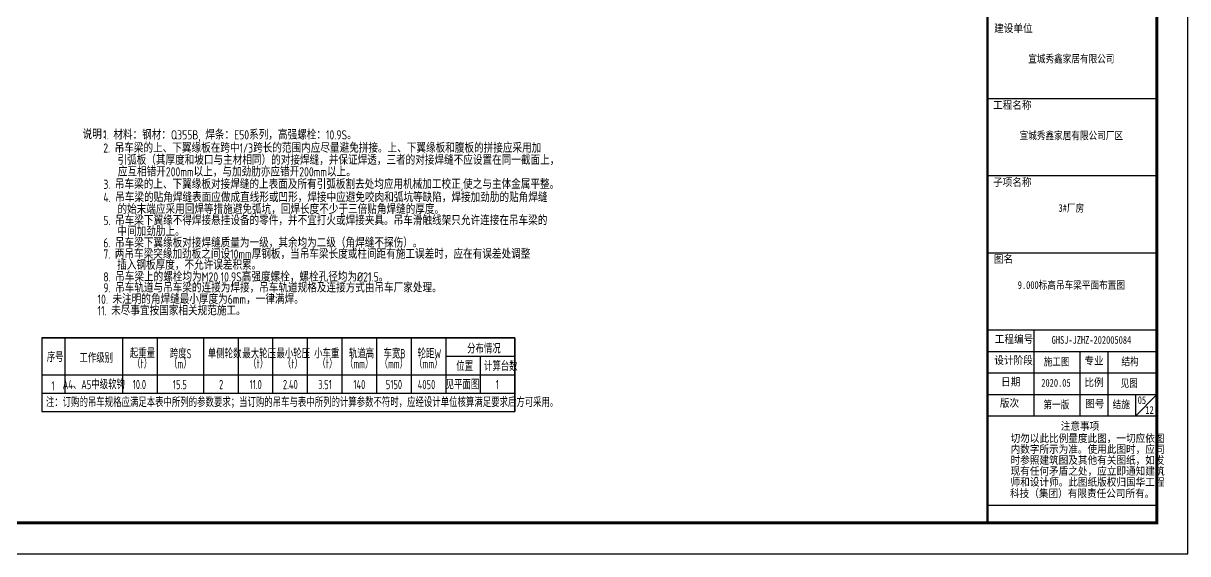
# Model space of a CAD drawing. Extents: x 9834882 to 10005569, y 1691670 to 2510806.
# Drawn here: x 9926492 to 9983219, y 2134857 to 2160667 of the extents above; entities that cross this region are included whole.
import ezdxf
from ezdxf.enums import TextEntityAlignment as Align

# ---------------------------------------------------------------- set-up
doc = ezdxf.new("R2010")
doc.units = 0
doc.header["$LTSCALE"] = 1000
doc.header["$MEASUREMENT"] = 0
doc.linetypes.add('CONTINOUS', pattern=[0])
doc.layers.get('0').update_dxf_attribs({"linetype": 'CONTINUOUS'})
for name, color, linetype in [('AXIS', 3, 'CONTINUOUS'), ('PP-PM-TK', 7, 'CONTINUOUS'), ('PUB_TEXT', 7, 'CONTINUOUS'), ('PUB_TITLE', 4, 'CONTINUOUS'), ('标注文字', 3, 'CONTINUOUS')]:
    doc.layers.add(name, color=color, linetype=linetype)
doc.styles.add('TQ', font='txt.shx', dxfattribs={"width": 0.8, "bigfont": 'hztxt.shx'})
doc.styles.add('TSSD_REIN', font='atssdeng.shx', dxfattribs={"width": 0.7, "bigfont": 'atssdchn.shx'})
doc.styles.add('仿宋', font='', dxfattribs={"width": 0.8})
doc.styles.get('仿宋').set_extended_font_data('SimSun')

# ---------------------------------------------------------------- blocks, each defined once
blk = doc.blocks.new('A2 TK 2019')
at = {"layer": 'PP-PM-TK', "color": 4}
for p, q in [((7035935, 1988948), (7041435, 1988948)), ((7035935, 1986448), (7041435, 1986448)), ((7035935, 1983948), (7041435, 1983948)), ((7035935, 1981448), (7041435, 1981448)), ((7037435, 1981448), (7037435, 1978648)), ((7035935, 1980748), (7041435, 1980748)), ((7038935, 1980748), (7038935, 1978648)), ((7039840, 1980748), (7039840, 1978648)), ((7035935, 1980048), (7041435, 1980048)), ((7035935, 1979348), (7041435, 1979348)), ((7041435, 1979348), (7040735, 1978648)), ((7040735, 1979348), (7040735, 1978648))]:
    blk.add_line(p, q, dxfattribs=at)
at = {"layer": 'PP-PM-TK', "color": 4, "const_width": 70}
blk.add_lwpolyline([(7035935, 2015184), (7041435, 2015184), (7041435, 1975184), (7035935, 1975184)], close=True, dxfattribs=at)
at = {"layer": 'PP-PM-TK', "color": 4, "const_width": 40}
for points in [[(7035935, 1978648), (7041435, 1978648)], [(7035935, 1975756), (7041435, 1975756)]]:
    blk.add_lwpolyline(points, dxfattribs=at)
at = {"layer": 'PUB_TEXT', "color": 2, "style": 'TQ'}
for s, p in [('建设单位', (7036148, 1991081)), ('工程名称', (7036114, 1988590)), ('子项名称', (7036114, 1986089)), ('图名', (7036138, 1983596)), ('工程编号', (7036169, 1980997)), ('设计阶段', (7036156, 1980311)), ('专业', (7039080, 1980294)), ('日期', (7036374, 1979611)), ('比例', (7039080, 1979594)), ('版次', (7036335, 1978925)), ('图号', (7039103, 1978902)), ('注意事项', (7038312, 1978175)), ('切勿以此比例量度此图，一切应依图', (7036682, 1977780)), ('内数字所示为准。使用此图时，应同', (7036682, 1977426)), ('时参照建筑图及其他有关图纸，如发', (7036682, 1977071)), ('现有任何矛盾之处，应立即通知建筑', (7036682, 1976716)), ('师和设计师。此图纸版权归国华工程', (7036682, 1976361)), ('科技（集团）有限责任公司所有。', (7036664, 1975992))]:
    blk.add_text(s, height=250, dxfattribs=at).set_placement(p)
at = {"layer": 'PUB_TITLE', "color": 0, "style": '仿宋', "width": 0.8}
for s, p in [('宣城秀鑫家居有限公司', (7038656, 1990116)), ('宣城秀鑫家居有限公司厂区', (7038656, 1987626)), ('3#厂房', (7038656, 1985275))]:
    blk.add_text(s, height=250, dxfattribs=at).set_placement(p, align=Align.CENTER)
for s, p in [('GHSJ-JZHZ-202005084', (7038016, 1980994)), ('施工图', (7037757, 1980289)), ('结构', (7040282, 1980294)), ('2020.05', (7037680, 1979601)), ('见图', (7040256, 1979591)), ('第一版', (7037748, 1978895)), ('结施', (7039998, 1978901)), ('12', (7041059, 1978720))]:
    blk.add_text(s, height=250, dxfattribs=at).set_placement(p)

msp = doc.modelspace()

# ---------------------------------------------------------------- linework, layer by layer
at = {"layer": 'PUB_TITLE'}
msp.add_lwpolyline([(9894118.6, 2134857), (9983218.6, 2134857), (9983218.6, 2197857), (9894118.6, 2197857)], close=True, dxfattribs=at)
at = {"layer": 'PUB_TITLE', "const_width": 150}
msp.add_lwpolyline([(9897868.6, 2136357), (9981718.6, 2136357), (9981718.6, 2196357), (9897868.6, 2196357)], close=True, dxfattribs=at)
at = {"layer": '标注文字', "color": 3, "linetype": 'CONTINOUS'}
for p, q in [((9927397.6, 2145366.9), (9950442.1, 2145366.9)), ((9950442.1, 2145366.9), (9927397.6, 2145366.9)), ((9927397.6, 2145366.9), (9927397.6, 2141769.5)), ((9950442.1, 2141769.5), (9950442.1, 2145366.9)), ((9950442.1, 2145366.9), (9950442.1, 2141769.5))]:
    msp.add_line(p, q, dxfattribs=at)
for points in [[(9928521.6, 2145366.9), (9928521.6, 2142668.8)], [(9931331.9, 2145366.9), (9931331.9, 2142668.8)], [(9933017.8, 2145366.9), (9933017.8, 2142668.8)], [(9935266.6, 2145366.9), (9935266.6, 2142668.8)], [(9936953.3, 2145366.9), (9936953.3, 2142668.8)], [(9938640, 2145366.9), (9938640, 2142668.8)], [(9940326.7, 2145366.9), (9940326.7, 2142668.8)], [(9942013.4, 2145366.9), (9942013.4, 2142668.8)], [(9943700.1, 2145366.9), (9943700.1, 2142668.8)], [(9945386.8, 2145366.9), (9945386.8, 2142668.8)], [(9947073.5, 2145366.9), (9947073.5, 2142668.8)], [(9947073.5, 2144467.6), (9950442.1, 2144467.6)], [(9948756.1, 2144467.6), (9948756.1, 2142668.8)], [(9927397.6, 2143568.2), (9950442.1, 2143568.2)], [(9927397.6, 2142668.8), (9950442.1, 2142668.8)], [(9927397.6, 2141769.5), (9950442.1, 2141769.5)]]:
    msp.add_lwpolyline(points, dxfattribs=at)

# ---------------------------------------------------------------- block references
at = {"xscale": 1.5, "yscale": 1.5, "zscale": 1.5}
msp.add_blockref('A2 TK 2019', (-580434.2, -826418.7), dxfattribs=at)

# ---------------------------------------------------------------- texts
at = {"layer": 'AXIS', "linetype": 'ByBlock', "style": 'TSSD_REIN', "width": 0.8}
for s, p in [('说明：', (9929384.7, 2155036.9)), ('1. 材料：钢材：Q355B, 焊条：E50系列，高强螺栓：10.9S。', (9930387.7, 2155014.3)), ('2. 吊车梁的上、下翼缘板在跨中1/3跨长的范围内应尽量避免拼接。上、下翼缘板和腹板的拼接应采用加', (9930388.9, 2154372.5)), ('引弧板（其厚度和坡口与主材相同）的对接焊缝，并保证焊透，三者的对接焊缝不应设置在同一截面上，', (9931079, 2153784.8)), ('应互相错开200mm以上，与加劲肋亦应错开200mm以上。', (9931097.1, 2153214.2)), ('3. 吊车梁的上、下翼缘板对接焊缝的上表面及所有引弧板割去处均应用机械加工校正,使之与主体金属平整。', (9930393.6, 2152609.7)), ('4. 吊车梁的贴角焊缝表面应做成直线形或凹形，焊接中应避免咬肉和弧坑等缺陷，焊接加劲肋的贴角焊缝', (9930391.3, 2151969.2)), ('的始末端应采用回焊等措施避免弧坑，回焊长度不少于三倍贴角焊缝的厚度。', (9931080.1, 2151390.6)), ('5. 吊车梁下翼缘不得焊接悬挂设备的零件，并不宜打火或焊接夹具。吊车滑触线架只允许连接在吊车梁的', (9930393.1, 2150846.8)), ('中间加劲肋上。', (9931078.2, 2150314.8)), ('6. 吊车梁下翼缘板对接焊缝质量为一级，其余均为二级（角焊缝不探伤）。', (9930391.6, 2149758.9)), ('7. 两吊车梁突缘加劲板之间设10mm厚钢板，当吊车梁长度或柱间距有施工误差时，应在有误差处调整', (9930391.4, 2149212.2)), ('插入钢板厚度，不允许误差积累。', (9931067.5, 2148675.9)), ('8. 吊车梁上的螺栓均为M20,10.9S高强度螺栓，螺栓孔径均为%%C21.5。', (9930390.9, 2148102.1)), ('9. 吊车轨道与吊车梁的连接为焊接，吊车轨道规格及连接方式由吊车厂家处理。', (9930390.9, 2147571)), ('10. 未注明的角焊缝最小厚度为6mm，一律满焊。', (9930108.7, 2147014.6)), ('11. 未尽事宜按国家相关规范施工。', (9930108.7, 2146457.6))]:
    msp.add_text(s, height=450, dxfattribs=at).set_placement(p)
at = {"layer": 'PUB_TITLE', "color": 6, "style": '仿宋', "width": 0.8}
msp.add_text('9.000标高吊车梁平面布置图', height=375, dxfattribs=at).set_placement((9977549.9, 2147744.1), align=Align.CENTER)
msp.add_text('05', height=375, dxfattribs=at).set_placement((9980782.2, 2142141.1))
at = {"layer": '标注文字', "color": 3, "linetype": 'CONTINOUS', "style": 'TSSD_REIN', "width": 0.7}
for s, height, p in [('起重量', 449.7, (9931684.7, 2144378)), ('跨度S', 449.7, (9933630.5, 2144365.1)), ('单侧轮数', 449.7, (9935481.7, 2144365.1)), ('最大轮压', 449.7, (9937164.9, 2144365.1)), ('最小轮压', 449.7, (9938824.1, 2144365.1)), ('小车重', 449.7, (9940662.2, 2144365.1)), ('轨道高', 449.7, (9942352.5, 2144365.1)), ('车宽B', 449.7, (9944039.2, 2144365.1)), ('轮距W', 449.7, (9945700.1, 2144365.1)), ('分布情况', 449.7, (9948113.6, 2144603.7)), ('序号', 449.7, (9927639.4, 2144191.9)), ('工作级别', 449.7, (9929228.6, 2144153)), ('（t）', 449.7, (9931794.4, 2143875.8)), ('（m）', 449.7, (9933592.2, 2143875.8)), ('（t）', 449.7, (9937449.6, 2143875.8)), ('（t）', 449.7, (9939136.3, 2143875.8)), ('（t）', 449.7, (9940823, 2143875.8)), ('（mm）', 449.7, (9942163.9, 2143875.8)), ('（mm）', 449.7, (9943850.6, 2143875.8)), ('（mm）', 449.7, (9945531.9, 2143875.8)), ('位置', 449.7, (9947585.3, 2143752.7)), ('计算台数', 449.7, (9948934.7, 2143752.7)), ('1', 449.7, (9927865.1, 2142805)), ('注：订购的吊车规格应满足本表中所列的参数要求；当订购的吊车与表中所列的计算参数不符时，应经设计单位核算满足要求后方可采用。', 449.701, (9927593.3, 2141994.6))]:
    msp.add_text(s, height=height, dxfattribs=at).set_placement(p)
for s, p in [('A4、A5中级软钩', (9929926.3, 2143087.8)), ('10.0', (9932147.9, 2143087.8)), ('15.5', (9934118.7, 2143087.8)), ('2', (9936131.4, 2143087.8)), ('11.0', (9937814.6, 2143087.8)), ('2.40', (9939501.3, 2143087.8)), ('3.51', (9941188, 2143087.8)), ('140', (9942863.4, 2143087.8)), ('5150', (9944550.1, 2143087.8)), ('4050', (9946135.6, 2143087.8)), ('见平面图', (9947884.7, 2143087.8)), ('1', (9949588.3, 2143090.8))]:
    msp.add_text(s, height=449.7, dxfattribs=at).set_placement(p, align=Align.MIDDLE_CENTER)

doc.saveas('drawing.dxf')
